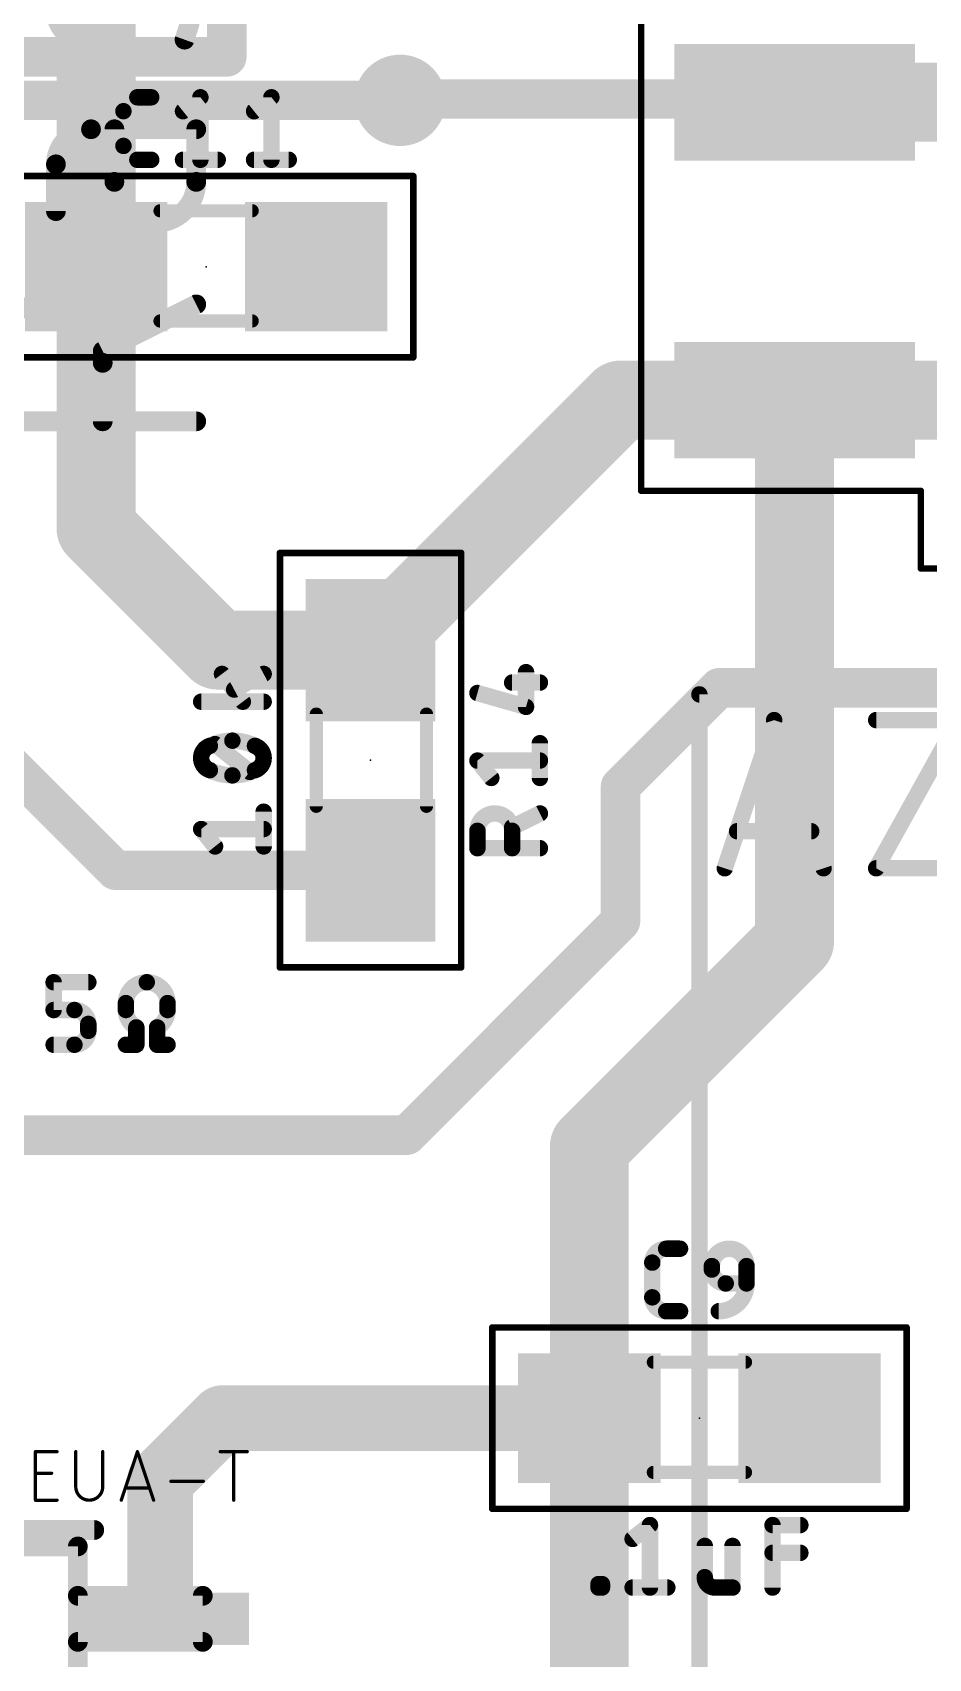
# Model space of a CAD drawing. Extents: x 11.3 to 101.7, y 6.2 to 96.
# Drawn here: x 34.22 to 41.14, y 28.62 to 41.18 of the extents above; entities that cross this region are included whole.
import ezdxf

# ---------------------------------------------------------------- set-up
doc = ezdxf.new("R2010")
doc.units = 0
for name, color, linetype in [('1', 12, 'CONTINUOUS'), ('16', 132, 'CONTINUOUS'), ('18', 110, 'CONTINUOUS'), ('21', 253, 'CONTINUOUS'), ('23', 53, 'CONTINUOUS'), ('25', 253, 'CONTINUOUS'), ('27', 253, 'CONTINUOUS'), ('39', 12, 'CONTINUOUS'), ('49', 253, 'CONTINUOUS'), ('51', 253, 'CONTINUOUS')]:
    doc.layers.add(name, color=color, linetype=linetype)

# ---------------------------------------------------------------- blocks, each defined once
blk = doc.blocks.new('RECT')
blk.add_solid([(-0.5, -0.5), (0.5, -0.5), (-0.5, 0.5), (0.5, 0.5)])
blk = doc.blocks.new('ROUNDV')
at = {"const_width": 0.5}
blk.add_lwpolyline([(0, -0.25, 1), (0, 0.25, 1), (0, -0.25)], format="xyb", dxfattribs=at)

msp = doc.modelspace()

# ---------------------------------------------------------------- linework, layer by layer
at = {"layer": '1'}
for points, const_width in [([(34.71, 39.37), (34.71, 42.7346)], 0.6096), ([(40.105, 40.64), (46.255, 40.64)], 0.6096), ([(37.0586, 40.6546), (37.0694, 40.6654)], 0.3048), ([(37.0694, 40.6654), (40.0796, 40.6654)], 0.3048), ([(40.0796, 40.6654), (40.105, 40.64)], 0.3048), ([(34.71, 39.37), (34.71, 37.3498)], 0.6096), ([(36.83, 36.41), (38.76, 38.34)], 0.6096), ([(38.76, 38.34), (40.105, 38.34)], 0.6096), ([(40.105, 38.34), (40.105, 34.1614)], 0.6096), ([(40.105, 38.34), (42.7342, 38.34)], 0.6096), ([(34.71, 37.3498), (35.6498, 36.41)], 0.6096), ([(35.6498, 36.41), (36.83, 36.41)], 0.6096), ([(34.0106, 35.56), (34.8606, 34.71)], 0.3048), ([(34.8606, 34.71), (36.83, 34.71)], 0.3048), ([(40.105, 34.1614), (38.52, 32.5764)], 0.6096), ([(38.52, 32.5764), (38.52, 30.48)], 0.6096), ([(38.52, 27.217), (38.52, 30.48)], 0.6096), ([(35.2044, 29.9974), (35.687, 30.48)], 0.508), ([(35.687, 30.48), (38.52, 30.48)], 0.508), ([(35.2044, 28.9306), (35.2044, 29.9974)], 0.508)]:
    msp.add_lwpolyline(points, dxfattribs=dict(at, const_width=const_width))
for points, const_width in [([(40.105, 40.7924, 1), (40.105, 40.4876)], 0.3048), ([(37.0694, 40.7416, 1), (37.0694, 40.5892)], 0.1524), ([(37.1233, 40.6115, 1), (37.0155, 40.7193)], 0.1524), ([(40.1335, 40.7193, 1), (40.0257, 40.6115)], 0.1524), ([(40.0796, 40.5892, 1), (40.0796, 40.7416)], 0.1524), ([(37.0047, 40.7085, 1), (37.1125, 40.6007)], 0.1524), ([(40.0511, 40.5861, 1), (40.1589, 40.6939)], 0.1524), ([(34.8624, 39.37, 1), (34.5576, 39.37)], 0.3048), ([(34.5576, 39.37, 1), (34.8624, 39.37)], 0.3048), ([(38.76, 38.4924, 1), (38.76, 38.1876)], 0.3048), ([(38.8678, 38.2322, 1), (38.6522, 38.4478)], 0.3048), ([(40.2574, 38.34, 1), (39.9526, 38.34)], 0.3048), ([(40.105, 38.4924, 1), (40.105, 38.1876)], 0.3048), ([(40.105, 38.1876, 1), (40.105, 38.4924)], 0.3048), ([(34.8178, 37.4576, 1), (34.6022, 37.242)], 0.3048), ([(34.5576, 37.3498, 1), (34.8624, 37.3498)], 0.3048), ([(35.6498, 36.5624, 1), (35.6498, 36.2576)], 0.3048), ([(35.542, 36.3022, 1), (35.7576, 36.5178)], 0.3048), ([(36.7222, 36.5178, 1), (36.9378, 36.3022)], 0.3048), ([(36.83, 36.2576, 1), (36.83, 36.5624)], 0.3048), ([(34.8606, 34.7862, 1), (34.8606, 34.6338)], 0.1524), ([(34.8067, 34.6561, 1), (34.9145, 34.7639)], 0.1524), ([(36.83, 34.6338, 1), (36.83, 34.7862)], 0.1524), ([(40.2128, 34.0536, 1), (39.9972, 34.2692)], 0.3048), ([(39.9526, 34.1614, 1), (40.2574, 34.1614)], 0.3048), ([(38.4122, 32.6842, 1), (38.6278, 32.4686)], 0.3048), ([(38.6724, 32.5764, 1), (38.3676, 32.5764)], 0.3048), ([(38.6724, 30.48, 1), (38.3676, 30.48)], 0.3048), ([(35.687, 30.607, 1), (35.687, 30.353)], 0.254), ([(35.7768, 30.3902, 1), (35.5972, 30.5698)], 0.254), ([(38.3676, 30.48, 1), (38.6724, 30.48)], 0.3048), ([(38.52, 30.353, 1), (38.52, 30.607)], 0.254), ([(35.3314, 29.9974, 1), (35.0774, 29.9974)], 0.254), ([(35.1146, 30.0872, 1), (35.2942, 29.9076)], 0.254), ([(35.0774, 28.9306, 1), (35.3314, 28.9306)], 0.254)]:
    msp.add_lwpolyline(points, format="xyb", dxfattribs=dict(at, const_width=const_width))
at = {"layer": '16', "const_width": 0.3048}
for points in [[(37.0586, 40.6546), (32.298, 40.6546)], [(38.7604, 35.3568), (39.5224, 36.1188)], [(39.5224, 36.1188), (52.0954, 36.1188)], [(38.7604, 34.3154), (38.7604, 35.3568)], [(37.1094, 32.6644), (38.7604, 34.3154)], [(27.686, 32.6644), (37.1094, 32.6644)]]:
    msp.add_lwpolyline(points, dxfattribs=at)
at = {"layer": '16', "const_width": 0.1524}
for points in [[(37.0586, 40.5784, 1), (37.0586, 40.7308)], [(39.5224, 36.195, 1), (39.5224, 36.0426)], [(39.5763, 36.0649, 1), (39.4685, 36.1727)], [(38.8366, 35.3568, 1), (38.6842, 35.3568)], [(38.7065, 35.4107, 1), (38.8143, 35.3029)], [(38.8143, 34.2615, 1), (38.7065, 34.3693)], [(38.6842, 34.3154, 1), (38.8366, 34.3154)], [(37.0555, 32.7183, 1), (37.1633, 32.6105)], [(37.1094, 32.5882, 1), (37.1094, 32.7406)]]:
    msp.add_lwpolyline(points, format="xyb", dxfattribs=at)
at = {"layer": '21'}
for points, const_width in [([(35.72, 40.99), (35.72, 42.37)], 0.3048), ([(30.32, 40.99), (35.72, 40.99)], 0.3048), ([(39.37, 14.732), (39.37, 36.068)], 0.127), ([(39.37, 36.068), (64.516, 36.068)], 0.127), ([(34.6964, 29.6164), (31.3436, 29.6164)], 0.1524)]:
    msp.add_lwpolyline(points, dxfattribs=dict(at, const_width=const_width))
for points, const_width in [([(35.6438, 40.99, 1), (35.7962, 40.99)], 0.1524), ([(35.72, 40.9138, 1), (35.72, 41.0662)], 0.1524), ([(39.37, 36.0998, 1), (39.37, 36.0363)], 0.0635), ([(39.4018, 36.068, 1), (39.3383, 36.068)], 0.0635), ([(34.6964, 29.5783, 1), (34.6964, 29.6545)], 0.0762)]:
    msp.add_lwpolyline(points, format="xyb", dxfattribs=dict(at, const_width=const_width))
at = {"layer": '23'}
for p in [(35.56, 39.37), (36.83, 35.56), (39.37, 30.48)]:
    msp.add_point(p, dxfattribs=at)
at = {"layer": '25'}
for points, const_width in [([(35.0288, 40.6781, 0.4142), (34.9216, 40.5709)], 0.127), ([(35.0288, 40.7099, 1), (35.0288, 40.6463)], 0.0635), ([(35.0288, 40.6464, 1), (35.0288, 40.7098)], 0.0635), ([(35.1361, 40.6463, 1), (35.1361, 40.7099)], 0.0635), ([(35.5475, 40.6781, 1), (35.484, 40.6781)], 0.0635), ([(35.5356, 40.6533, 1), (35.4959, 40.7029)], 0.0635), ([(36.0961, 40.6781, 1), (36.0326, 40.6781)], 0.0635), ([(36.0842, 40.6533, 1), (36.0445, 40.7029)], 0.0635), ([(34.9533, 40.5709, 1), (34.8898, 40.5709)], 0.0635), ([(34.8898, 40.5709, 1), (34.9533, 40.5709)], 0.0635), ([(35.3618, 40.5956, 1), (35.4015, 40.5461)], 0.0635), ([(35.9105, 40.5956, 1), (35.9501, 40.5461)], 0.0635), ([(34.9533, 40.3027, 1), (34.8898, 40.3027)], 0.0635), ([(34.8898, 40.3027, 1), (34.9533, 40.3027)], 0.0635), ([(34.9216, 40.3027, 0.4142), (35.0288, 40.1955)], 0.127), ([(35.0288, 40.2273, 1), (35.0288, 40.1638)], 0.0635), ([(35.0288, 40.1638, 1), (35.0288, 40.2273)], 0.0635), ([(35.1361, 40.1638, 1), (35.1361, 40.2273)], 0.0635), ([(35.3817, 40.2273, 1), (35.3817, 40.1638)], 0.0635), ([(35.484, 40.1955, 1), (35.5475, 40.1955)], 0.0635), ([(35.6498, 40.1638, 1), (35.6498, 40.2273)], 0.0635), ([(35.9303, 40.2273, 1), (35.9303, 40.1638)], 0.0635), ([(36.0326, 40.1955, 1), (36.0961, 40.1955)], 0.0635), ([(36.1984, 40.1638, 1), (36.1984, 40.2273)], 0.0635), ([(38.0626, 36.2395, 1), (37.9991, 36.2395)], 0.0635), ([(37.9236, 36.1908, 1), (37.9236, 36.1273)], 0.0635), ([(38.1381, 36.1273, 1), (38.1381, 36.1908)], 0.0635), ([(37.6642, 36.1092, 1), (37.6468, 36.0481)], 0.0635), ([(38.0221, 35.9409, 1), (38.0396, 36.0019)], 0.0635), ([(37.9991, 35.9714, 1), (38.0626, 35.9714)], 0.0635), ([(38.1699, 35.6909, 1), (38.1063, 35.6909)], 0.0635), ([(37.6555, 35.5886, 1), (37.6555, 35.5251)], 0.0635), ([(37.6803, 35.5766, 1), (37.6307, 35.537)], 0.0635), ([(38.1381, 35.5251, 1), (38.1381, 35.5886)], 0.0635), ([(37.738, 35.4029, 1), (37.7875, 35.4426)], 0.0635), ([(38.1063, 35.4228, 1), (38.1699, 35.4228)], 0.0635), ([(37.9236, 35.0145, 1), (37.6555, 35.0145)], 0.127), ([(38.1523, 35.1202, 1), (38.1239, 35.177)], 0.0635), ([(37.6873, 35.0145, 1), (37.6238, 35.0145)], 0.0635), ([(37.6238, 35.0145, 1), (37.6873, 35.0145)], 0.0635), ([(37.9094, 35.0698, 1), (37.9378, 35.013)], 0.0635), ([(37.9554, 35.0145, 1), (37.8919, 35.0145)], 0.0635), ([(37.8919, 35.0145, 1), (37.9554, 35.0145)], 0.0635), ([(37.6555, 34.9122, 1), (37.6555, 34.8487)], 0.0635), ([(37.6238, 34.8805, 1), (37.6873, 34.8805)], 0.0635), ([(37.8919, 34.8805, 1), (37.9554, 34.8805)], 0.0635), ([(38.1381, 34.8487, 1), (38.1381, 34.9122)], 0.0635), ([(39.1132, 31.7881, 0.4142), (39.0059, 31.6809)], 0.127), ([(39.1132, 31.8198, 1), (39.1132, 31.7564)], 0.0635), ([(39.1132, 31.7564, 1), (39.1132, 31.8198)], 0.0635), ([(39.2204, 31.7564, 1), (39.2204, 31.8198)], 0.0635), ([(39.7341, 31.654, 1), (39.466, 31.654)], 0.127), ([(39.0377, 31.6809, 1), (38.9742, 31.6809)], 0.0635), ([(38.9742, 31.6809, 1), (39.0377, 31.6809)], 0.0635), ([(39.4977, 31.654, 1), (39.4342, 31.654)], 0.0635), ([(39.4977, 31.6272, 1), (39.4342, 31.6272)], 0.0635), ([(39.4342, 31.654, 1), (39.4977, 31.654)], 0.0635), ([(39.4342, 31.6272, 1), (39.4977, 31.6272)], 0.0635), ([(39.466, 31.6272, 0.4142), (39.5732, 31.52)], 0.127), ([(39.7658, 31.654, 1), (39.7023, 31.654)], 0.0635), ([(39.7023, 31.654, 1), (39.7658, 31.654)], 0.0635), ([(39.5196, 31.3055, 0.4142), (39.7341, 31.52)], 0.127), ([(39.5732, 31.5517, 1), (39.5732, 31.4882)], 0.0635), ([(39.5732, 31.4882, 1), (39.5732, 31.5517)], 0.0635), ([(39.7658, 31.52, 1), (39.7023, 31.52)], 0.0635), ([(39.7023, 31.52, 1), (39.7658, 31.52)], 0.0635), ([(39.7341, 31.4882, 1), (39.7341, 31.5517)], 0.0635), ([(39.0059, 31.4127, 0.4142), (39.1132, 31.3055)], 0.127), ([(39.0377, 31.4127, 1), (38.9742, 31.4127)], 0.0635), ([(38.9742, 31.4127, 1), (39.0377, 31.4127)], 0.0635), ([(39.1132, 31.3373, 1), (39.1132, 31.2738)], 0.0635), ([(39.1132, 31.2738, 1), (39.1132, 31.3373)], 0.0635), ([(39.2204, 31.2738, 1), (39.2204, 31.3373)], 0.0635), ([(39.5196, 31.3373, 1), (39.5196, 31.2738)], 0.0635)]:
    msp.add_lwpolyline(points, format="xyb", dxfattribs=dict(at, const_width=const_width))
at = {"layer": '25', "const_width": 0.127}
for points in [[(35.0288, 40.6781), (35.1361, 40.6781)], [(35.3817, 40.5709), (35.5157, 40.6781)], [(35.5157, 40.6781), (35.5157, 40.1955)], [(35.9303, 40.5709), (36.0644, 40.6781)], [(36.0644, 40.6781), (36.0644, 40.1955)], [(34.9216, 40.3027), (34.9216, 40.5709)], [(35.1361, 40.1955), (35.0288, 40.1955)], [(35.3817, 40.1955), (35.6498, 40.1955)], [(35.9303, 40.1955), (36.1984, 40.1955)], [(38.0309, 35.9714), (38.0309, 36.2395)], [(37.9236, 36.1591), (38.1381, 36.1591)], [(37.6555, 36.0786), (38.0309, 35.9714)], [(38.1381, 35.4228), (38.1381, 35.6909)], [(37.7627, 35.4228), (37.6555, 35.5568)], [(37.6555, 35.5568), (38.1381, 35.5568)], [(38.1381, 35.1486), (37.9236, 35.0414)], [(37.6555, 34.8805), (37.6555, 35.0145)], [(37.9236, 35.0145), (37.9236, 34.8805)], [(38.1381, 34.8805), (37.6555, 34.8805)], [(39.1132, 31.7881), (39.2204, 31.7881)], [(39.0059, 31.4127), (39.0059, 31.6809)], [(39.466, 31.6272), (39.466, 31.654)], [(39.7341, 31.654), (39.7341, 31.52)], [(39.7341, 31.52), (39.5732, 31.52)], [(39.2204, 31.3055), (39.1132, 31.3055)]]:
    msp.add_lwpolyline(points, dxfattribs=at)
at = {"layer": '27'}
for points, const_width in [([(35.6828, 36.226), (35.8436, 36.0115)], 0.127), ([(36.0045, 36.226), (35.7766, 36.1053)], 0.127), ([(36.0045, 36.0115), (35.5219, 36.0115)], 0.127), ([(39.5658, 34.7255), (39.9472, 35.8695)], 0.127), ([(39.9472, 35.8695), (40.3285, 34.7255)], 0.127), ([(40.7352, 35.8695), (41.3708, 35.8695)], 0.127), ([(41.3708, 35.8695), (40.7352, 34.7255)], 0.127), ([(35.8973, 35.4694), (35.6291, 35.6839)], 0.127), ([(36.0045, 34.894), (36.0045, 35.1621)], 0.127), ([(35.6291, 34.894), (35.5219, 35.0281)], 0.127), ([(35.5219, 35.0281), (36.0045, 35.0281)], 0.127), ([(40.2332, 35.0115), (39.6612, 35.0115)], 0.127), ([(40.7352, 34.7255), (41.3708, 34.7255)], 0.127), ([(34.3823, 33.631), (34.3823, 33.8455)], 0.127), ([(34.3823, 33.8455), (34.6504, 33.8455)], 0.127), ([(34.5432, 33.631), (34.3823, 33.631)], 0.127), ([(34.9407, 33.6846), (34.9407, 33.631)], 0.127), ([(35.2624, 33.6846), (35.2624, 33.631)], 0.127), ([(34.6504, 33.4701), (34.6504, 33.5238)], 0.127), ([(35.0211, 33.497), (35.0211, 33.3629)], 0.127), ([(35.182, 33.497), (35.182, 33.3629)], 0.127), ([(34.3823, 33.3629), (34.5432, 33.3629)], 0.127), ([(35.0211, 33.3629), (34.9407, 33.3629)], 0.127), ([(35.182, 33.3629), (35.2624, 33.3629)], 0.127), ([(34.242, 29.8465), (34.242, 30.2211)], 0.0254), ([(34.242, 30.2211), (34.4085, 30.2211)], 0.0254), ([(34.5534, 30.2211), (34.5534, 29.9506)], 0.0254), ([(34.7615, 29.9506), (34.7615, 30.2211)], 0.0254), ([(34.9046, 29.8465), (35.0294, 30.2211)], 0.0254), ([(35.0294, 30.2211), (35.1543, 29.8465)], 0.0254), ([(35.6694, 30.2211), (35.8775, 30.2211)], 0.0254), ([(35.7734, 29.8465), (35.7734, 30.2211)], 0.0254), ([(34.242, 30.0546), (34.3669, 30.0546)], 0.0254), ([(35.2886, 29.9922), (35.5383, 29.9922)], 0.0254), ([(35.1231, 29.9402), (34.9358, 29.9402)], 0.0254), ([(34.4085, 29.8465), (34.242, 29.8465)], 0.0254), ([(38.854, 29.5473), (38.988, 29.6545)], 0.127), ([(38.988, 29.6545), (38.988, 29.1719)], 0.127), ([(39.9349, 29.1719), (39.9349, 29.6545)], 0.127), ([(39.9349, 29.6545), (40.1494, 29.6545)], 0.127), ([(39.4111, 29.4936), (39.4111, 29.2523)], 0.127), ([(39.6256, 29.1719), (39.6256, 29.4936)], 0.127), ([(39.9349, 29.44), (40.1494, 29.44)], 0.127), ([(38.5906, 29.1719), (38.5906, 29.1987)], 0.127), ([(38.5906, 29.1987), (38.6174, 29.1987)], 0.127), ([(38.6174, 29.1987), (38.6174, 29.1719)], 0.127), ([(38.6174, 29.1719), (38.5906, 29.1719)], 0.127), ([(38.854, 29.1719), (39.1221, 29.1719)], 0.127), ([(39.4916, 29.1719), (39.6256, 29.1719)], 0.127)]:
    msp.add_lwpolyline(points, dxfattribs=dict(at, const_width=const_width))
for points, const_width in [([(35.7082, 36.245, 1), (35.6574, 36.2069)], 0.0635), ([(36.0194, 36.1979, 1), (35.9896, 36.2541)], 0.0635), ([(35.7618, 36.1334, 1), (35.7915, 36.0773)], 0.0635), ([(35.5219, 36.0433, 1), (35.5219, 35.9798)], 0.0635), ([(35.8182, 35.9925, 1), (35.869, 36.0306)], 0.0635), ([(36.0045, 35.9798, 1), (36.0045, 36.0433)], 0.0635), ([(39.9773, 35.8795, 1), (39.9171, 35.8595)], 0.0635), ([(39.9773, 35.8595, 1), (39.9171, 35.8795)], 0.0635), ([(40.7352, 35.9013, 1), (40.7352, 35.8378)], 0.0635), ([(35.5889, 35.6705, 0.3205), (35.5219, 35.5767)], 0.127), ([(35.7632, 35.7107, 0.1139), (35.5889, 35.6705)], 0.127), ([(35.575, 35.6991, 1), (35.6028, 35.642)], 0.0635), ([(35.5992, 35.6405, 1), (35.5786, 35.7006)], 0.0635), ([(35.649, 35.7087, 1), (35.6093, 35.6591)], 0.0635), ([(35.7632, 35.7425, 1), (35.7632, 35.679)], 0.0635), ([(35.9375, 35.6705, 0.1139), (35.7632, 35.7107)], 0.127), ([(35.7632, 35.679, 1), (35.7632, 35.7425)], 0.0635), ([(35.9478, 35.7006, 1), (35.9272, 35.6405)], 0.0635), ([(36.0045, 35.5767, 0.3205), (35.9375, 35.6705)], 0.127), ([(35.9236, 35.642, 1), (35.9514, 35.6991)], 0.0635), ([(35.5219, 35.5767, 0.3205), (35.5889, 35.4828)], 0.127), ([(35.5536, 35.5767, 1), (35.4902, 35.5767)], 0.0635), ([(35.4902, 35.5767, 1), (35.5536, 35.5767)], 0.0635), ([(35.6028, 35.5114, 1), (35.575, 35.4543)], 0.0635), ([(35.5889, 35.4828, 0.1139), (35.7632, 35.4426)], 0.127), ([(35.5786, 35.4528, 1), (35.5992, 35.5129)], 0.0635), ([(35.7632, 35.4426, 0.1139), (35.9375, 35.4828)], 0.127), ([(35.9375, 35.4828, 0.3205), (36.0045, 35.5767)], 0.127), ([(35.9272, 35.5129, 1), (35.9478, 35.4528)], 0.0635), ([(35.9514, 35.4543, 1), (35.9236, 35.5114)], 0.0635), ([(36.0362, 35.5767, 1), (35.9728, 35.5767)], 0.0635), ([(35.9728, 35.5767, 1), (36.0362, 35.5767)], 0.0635), ([(35.7632, 35.4744, 1), (35.7632, 35.4109)], 0.0635), ([(35.7632, 35.4109, 1), (35.7632, 35.4744)], 0.0635), ([(35.8774, 35.4447, 1), (35.9171, 35.4942)], 0.0635), ([(36.0363, 35.1621, 1), (35.9727, 35.1621)], 0.0635), ([(35.5467, 35.0479, 1), (35.4971, 35.0082)], 0.0635), ([(35.5219, 35.0598, 1), (35.5219, 34.9963)], 0.0635), ([(36.0045, 34.9963, 1), (36.0045, 35.0598)], 0.0635), ([(39.6612, 35.0432, 1), (39.6612, 34.9797)], 0.0635), ([(40.2332, 34.9797, 1), (40.2332, 35.0432)], 0.0635), ([(35.6044, 34.8742, 1), (35.6539, 34.9138)], 0.0635), ([(35.9727, 34.894, 1), (36.0363, 34.894)], 0.0635), ([(40.7352, 34.7572, 1), (40.7352, 34.6937)], 0.0635), ([(39.5357, 34.7355, 1), (39.596, 34.7154)], 0.0635), ([(40.2984, 34.7154, 1), (40.3587, 34.7355)], 0.0635), ([(40.7075, 34.7409, 1), (40.763, 34.71)], 0.0635), ([(34.3823, 33.8773, 1), (34.3823, 33.8137)], 0.0635), ([(34.414, 33.8455, 1), (34.3505, 33.8455)], 0.0635), ([(34.6504, 33.8137, 1), (34.6504, 33.8773)], 0.0635), ([(35.1016, 33.8455, 0.4142), (34.9407, 33.6846)], 0.127), ([(35.1016, 33.8773, 1), (35.1016, 33.8137)], 0.0635), ([(35.2624, 33.6846, 0.4142), (35.1016, 33.8455)], 0.127), ([(35.1016, 33.8137, 1), (35.1016, 33.8773)], 0.0635), ([(34.3505, 33.631, 1), (34.414, 33.631)], 0.0635), ([(34.3823, 33.6628, 1), (34.3823, 33.5993)], 0.0635), ([(34.5432, 33.6628, 1), (34.5432, 33.5993)], 0.0635), ([(34.6504, 33.5238, 0.4142), (34.5432, 33.631)], 0.127), ([(34.5432, 33.5993, 1), (34.5432, 33.6628)], 0.0635), ([(34.9724, 33.6846, 1), (34.9089, 33.6846)], 0.0635), ([(34.9089, 33.6846, 1), (34.9724, 33.6846)], 0.0635), ([(34.9407, 33.631, 0.277), (35.0211, 33.497)], 0.127), ([(34.9724, 33.631, 1), (34.9089, 33.631)], 0.0635), ([(34.9089, 33.631, 1), (34.9724, 33.631)], 0.0635), ([(35.182, 33.497, 0.277), (35.2624, 33.631)], 0.127), ([(35.2942, 33.6846, 1), (35.2307, 33.6846)], 0.0635), ([(35.2307, 33.6846, 1), (35.2942, 33.6846)], 0.0635), ([(35.2942, 33.631, 1), (35.2307, 33.631)], 0.0635), ([(35.2307, 33.631, 1), (35.2942, 33.631)], 0.0635), ([(34.5432, 33.3629, 0.4142), (34.6504, 33.4701)], 0.127), ([(34.6822, 33.5238, 1), (34.6187, 33.5238)], 0.0635), ([(34.6187, 33.5238, 1), (34.6822, 33.5238)], 0.0635), ([(34.6822, 33.4701, 1), (34.6187, 33.4701)], 0.0635), ([(35.0529, 33.497, 1), (34.9894, 33.497)], 0.0635), ([(35.0062, 33.4689, 1), (35.0361, 33.525)], 0.0635), ([(35.2137, 33.497, 1), (35.1502, 33.497)], 0.0635), ([(35.1671, 33.525, 1), (35.1969, 33.4689)], 0.0635), ([(34.3823, 33.3947, 1), (34.3823, 33.3312)], 0.0635), ([(34.5432, 33.3947, 1), (34.5432, 33.3312)], 0.0635), ([(34.5432, 33.3312, 1), (34.5432, 33.3947)], 0.0635), ([(34.6187, 33.4701, 1), (34.6822, 33.4701)], 0.0635), ([(34.9407, 33.3947, 1), (34.9407, 33.3312)], 0.0635), ([(34.9894, 33.3629, 1), (35.0529, 33.3629)], 0.0635), ([(35.0211, 33.3312, 1), (35.0211, 33.3947)], 0.0635), ([(35.1502, 33.3629, 1), (35.2137, 33.3629)], 0.0635), ([(35.182, 33.3947, 1), (35.182, 33.3312)], 0.0635), ([(35.2624, 33.3312, 1), (35.2624, 33.3947)], 0.0635), ([(34.242, 30.2275, 1), (34.242, 30.2147)], 0.0127), ([(34.2484, 30.2211, 1), (34.2357, 30.2211)], 0.0127), ([(34.4085, 30.2147, 1), (34.4085, 30.2275)], 0.0127), ([(34.5597, 30.2211, 1), (34.547, 30.2211)], 0.0127), ([(34.7679, 30.2211, 1), (34.7552, 30.2211)], 0.0127), ([(35.0355, 30.2231, 1), (35.0234, 30.2191)], 0.0127), ([(35.0355, 30.2191, 1), (35.0234, 30.2231)], 0.0127), ([(35.6694, 30.2275, 1), (35.6694, 30.2147)], 0.0127), ([(35.7798, 30.2211, 1), (35.7671, 30.2211)], 0.0127), ([(35.8775, 30.2147, 1), (35.8775, 30.2275)], 0.0127), ([(34.242, 30.061, 1), (34.242, 30.0483)], 0.0127), ([(34.3669, 30.0483, 1), (34.3669, 30.061)], 0.0127), ([(35.2886, 29.9985, 1), (35.2886, 29.9858)], 0.0127), ([(35.5383, 29.9858, 1), (35.5383, 29.9985)], 0.0127), ([(34.5597, 29.9506, 1), (34.547, 29.9506)], 0.0127), ([(34.547, 29.9506, 1), (34.5597, 29.9506)], 0.0127), ([(34.5534, 29.9506, 1), (34.7615, 29.9506)], 0.0254), ([(34.7679, 29.9506, 1), (34.7552, 29.9506)], 0.0127), ([(34.7552, 29.9506, 1), (34.7679, 29.9506)], 0.0127), ([(34.9358, 29.9465, 1), (34.9358, 29.9338)], 0.0127), ([(35.1231, 29.9338, 1), (35.1231, 29.9465)], 0.0127), ([(34.242, 29.8529, 1), (34.242, 29.8402)], 0.0127), ([(34.2357, 29.8465, 1), (34.2484, 29.8465)], 0.0127), ([(34.4085, 29.8402, 1), (34.4085, 29.8529)], 0.0127), ([(34.8986, 29.8485, 1), (34.9106, 29.8445)], 0.0127), ([(35.1483, 29.8445, 1), (35.1603, 29.8485)], 0.0127), ([(35.7671, 29.8465, 1), (35.7798, 29.8465)], 0.0127), ([(39.0198, 29.6545, 1), (38.9563, 29.6545)], 0.0635), ([(39.0079, 29.6297, 1), (38.9682, 29.6793)], 0.0635), ([(39.9667, 29.6545, 1), (39.9032, 29.6545)], 0.0635), ([(39.9349, 29.6863, 1), (39.9349, 29.6228)], 0.0635), ([(40.1494, 29.6228, 1), (40.1494, 29.6863)], 0.0635), ([(38.8341, 29.572, 1), (38.8738, 29.5225)], 0.0635), ([(39.4429, 29.4936, 1), (39.3794, 29.4936)], 0.0635), ([(39.6574, 29.4936, 1), (39.5939, 29.4936)], 0.0635), ([(39.9349, 29.4718, 1), (39.9349, 29.4083)], 0.0635), ([(40.1494, 29.4083, 1), (40.1494, 29.4718)], 0.0635), ([(38.6223, 29.1987, 1), (38.5588, 29.1987)], 0.0635), ([(38.5906, 29.2305, 1), (38.5906, 29.167)], 0.0635), ([(38.6492, 29.1987, 1), (38.5857, 29.1987)], 0.0635), ([(38.6174, 29.167, 1), (38.6174, 29.2305)], 0.0635), ([(39.4111, 29.2523, 0.4142), (39.4916, 29.1719)], 0.127), ([(39.4429, 29.2523, 1), (39.3794, 29.2523)], 0.0635), ([(39.3794, 29.2523, 1), (39.4429, 29.2523)], 0.0635), ([(38.5588, 29.1719, 1), (38.6223, 29.1719)], 0.0635), ([(38.5906, 29.2036, 1), (38.5906, 29.1402)], 0.0635), ([(38.5857, 29.1719, 1), (38.6492, 29.1719)], 0.0635), ([(38.6174, 29.1402, 1), (38.6174, 29.2036)], 0.0635), ([(38.854, 29.2036, 1), (38.854, 29.1402)], 0.0635), ([(38.9563, 29.1719, 1), (39.0198, 29.1719)], 0.0635), ([(39.1221, 29.1402, 1), (39.1221, 29.2036)], 0.0635), ([(39.4916, 29.2036, 1), (39.4916, 29.1402)], 0.0635), ([(39.4916, 29.1402, 1), (39.4916, 29.2036)], 0.0635), ([(39.5939, 29.1719, 1), (39.6574, 29.1719)], 0.0635), ([(39.6256, 29.1402, 1), (39.6256, 29.2036)], 0.0635), ([(39.9032, 29.1719, 1), (39.9667, 29.1719)], 0.0635)]:
    msp.add_lwpolyline(points, format="xyb", dxfattribs=dict(at, const_width=const_width))
at = {"layer": '39'}
for points, const_width in [([(38.92, 43.64), (38.92, 37.64)], 0.05), ([(33.96, 40.07), (37.16, 40.07)], 0.0508), ([(37.16, 40.07), (37.16, 38.67)], 0.0508), ([(37.16, 38.67), (33.96, 38.67)], 0.0508), ([(38.92, 37.64), (41.08, 37.64)], 0.05), ([(41.08, 37.64), (41.08, 37.04)], 0.05), ([(36.13, 33.96), (36.13, 37.16)], 0.0508), ([(36.13, 37.16), (37.53, 37.16)], 0.0508), ([(37.53, 37.16), (37.53, 33.96)], 0.0508), ([(41.08, 37.04), (45.28, 37.04)], 0.05), ([(37.53, 33.96), (36.13, 33.96)], 0.0508), ([(37.77, 31.18), (40.97, 31.18)], 0.0508), ([(37.77, 29.78), (37.77, 31.18)], 0.0508), ([(40.97, 31.18), (40.97, 29.78)], 0.0508), ([(40.97, 29.78), (37.77, 29.78)], 0.0508)]:
    msp.add_lwpolyline(points, dxfattribs=dict(at, const_width=const_width))
for points, const_width in [([(37.1727, 40.07, 1), (37.1473, 40.07)], 0.0254), ([(37.16, 40.0573, 1), (37.16, 40.0827)], 0.0254), ([(37.1473, 38.67, 1), (37.1727, 38.67)], 0.0254), ([(37.16, 38.6573, 1), (37.16, 38.6827)], 0.0254), ([(38.92, 37.6525, 1), (38.92, 37.6275)], 0.025), ([(41.0925, 37.64, 1), (41.0675, 37.64)], 0.025), ([(41.08, 37.6275, 1), (41.08, 37.6525)], 0.025), ([(38.9075, 37.64, 1), (38.9325, 37.64)], 0.025), ([(36.1427, 37.16, 1), (36.1173, 37.16)], 0.0254), ([(36.13, 37.1727, 1), (36.13, 37.1473)], 0.0254), ([(37.5427, 37.16, 1), (37.5173, 37.16)], 0.0254), ([(37.53, 37.1473, 1), (37.53, 37.1727)], 0.0254), ([(41.08, 37.0525, 1), (41.08, 37.0275)], 0.025), ([(41.0675, 37.04, 1), (41.0925, 37.04)], 0.025), ([(36.13, 33.9727, 1), (36.13, 33.9473)], 0.0254), ([(36.1173, 33.96, 1), (36.1427, 33.96)], 0.0254), ([(37.5173, 33.96, 1), (37.5427, 33.96)], 0.0254), ([(37.53, 33.9473, 1), (37.53, 33.9727)], 0.0254), ([(37.77, 31.1927, 1), (37.77, 31.1673)], 0.0254), ([(37.7827, 31.18, 1), (37.7573, 31.18)], 0.0254), ([(40.9827, 31.18, 1), (40.9573, 31.18)], 0.0254), ([(40.97, 31.1673, 1), (40.97, 31.1927)], 0.0254), ([(37.77, 29.7927, 1), (37.77, 29.7673)], 0.0254), ([(37.7573, 29.78, 1), (37.7827, 29.78)], 0.0254), ([(40.9573, 29.78, 1), (40.9827, 29.78)], 0.0254), ([(40.97, 29.7673, 1), (40.97, 29.7927)], 0.0254)]:
    msp.add_lwpolyline(points, format="xyb", dxfattribs=dict(at, const_width=const_width))
at = {"layer": '49'}
for points, const_width in [([(35.3935, 41.1231, 0.083), (35.4838, 41.6198)], 0.1524), ([(34.4001, 41.3489, 0.8318), (34.8516, 41.2585)], 0.1524), ([(35.3576, 41.136, 1), (35.4293, 41.1102)], 0.0762), ([(34.671, 40.4314, 0.4142), (34.4001, 40.1605)], 0.1524), ([(34.671, 40.4695, 1), (34.671, 40.3933)], 0.0762), ([(34.671, 40.3933, 1), (34.671, 40.4695)], 0.0762), ([(34.8897, 40.4314, 1), (34.8135, 40.4314)], 0.0762), ([(35.5219, 40.4314, 1), (35.4457, 40.4314)], 0.0762), ([(35.4838, 40.3933, 1), (35.4838, 40.4695)], 0.0762), ([(34.4382, 40.1605, 1), (34.362, 40.1605)], 0.0762), ([(34.362, 40.1605, 1), (34.4382, 40.1605)], 0.0762), ([(34.8516, 40.025, 1), (35.4838, 40.025)], 0.1524), ([(34.8897, 40.025, 1), (34.8135, 40.025)], 0.0762), ([(34.8135, 40.025, 1), (34.8897, 40.025)], 0.0762), ([(35.5219, 40.025, 1), (35.4457, 40.025)], 0.0762), ([(35.4457, 40.025, 1), (35.5219, 40.025)], 0.0762), ([(34.362, 39.7993, 1), (34.4382, 39.7993)], 0.0762), ([(34.7613, 38.6278, 1), (33.8582, 38.6278)], 0.1524), ([(35.5008, 39.0452, 1), (35.4668, 39.1134)], 0.0762), ([(34.7994, 38.6278, 1), (34.7232, 38.6278)], 0.0762), ([(34.7232, 38.6278, 1), (34.7994, 38.6278)], 0.0762), ([(34.7443, 38.7521, 1), (34.7784, 38.684)], 0.0762), ([(34.7232, 38.1762, 1), (34.7994, 38.1762)], 0.0762), ([(35.4838, 38.1381, 1), (35.4838, 38.2143)], 0.0762)]:
    msp.add_lwpolyline(points, format="xyb", dxfattribs=dict(at, const_width=const_width))
at = {"layer": '49', "const_width": 0.1524}
for points in [[(35.4838, 40.4314), (34.671, 40.4314)], [(34.8516, 40.4314), (34.8516, 40.025)], [(35.4838, 40.025), (35.4838, 40.4314)], [(34.4001, 40.1605), (34.4001, 39.7993)], [(35.4838, 39.0793), (34.7613, 38.7181)], [(34.7613, 38.6278), (34.7613, 38.1762)], [(35.4838, 38.1762), (33.8582, 38.1762)]]:
    msp.add_lwpolyline(points, dxfattribs=at)
at = {"layer": '51'}
for points, const_width in [([(35.204, 39.802), (35.916, 39.802)], 0.1016), ([(35.204, 38.951), (35.916, 38.951)], 0.1016), ([(36.411, 35.916), (36.411, 35.204)], 0.1016), ([(37.262, 35.916), (37.262, 35.204)], 0.1016), ([(39.014, 30.912), (39.726, 30.912)], 0.1016), ([(39.014, 30.061), (39.726, 30.061)], 0.1016), ([(34.5694, 29.4894), (31.4706, 29.4894)], 0.1524), ([(34.5694, 26.3906), (34.5694, 29.4894)], 0.1524), ([(34.5694, 29.1084), (34.5694, 28.7528)], 0.1524), ([(35.5346, 29.1084), (34.5694, 29.1084)], 0.1524), ([(35.5346, 28.7528), (35.5346, 29.1084)], 0.1524), ([(34.5694, 28.7528), (35.5346, 28.7528)], 0.1524)]:
    msp.add_lwpolyline(points, dxfattribs=dict(at, const_width=const_width))
for points, const_width in [([(35.204, 39.8274, 1), (35.204, 39.7766)], 0.0508), ([(35.916, 39.7766, 1), (35.916, 39.8274)], 0.0508), ([(35.204, 38.9764, 1), (35.204, 38.9256)], 0.0508), ([(35.916, 38.9256, 1), (35.916, 38.9764)], 0.0508), ([(36.4364, 35.916, 1), (36.3856, 35.916)], 0.0508), ([(37.2874, 35.916, 1), (37.2366, 35.916)], 0.0508), ([(36.3856, 35.204, 1), (36.4364, 35.204)], 0.0508), ([(37.2366, 35.204, 1), (37.2874, 35.204)], 0.0508), ([(39.014, 30.9374, 1), (39.014, 30.8866)], 0.0508), ([(39.726, 30.8866, 1), (39.726, 30.9374)], 0.0508), ([(39.014, 30.0864, 1), (39.014, 30.0356)], 0.0508), ([(39.726, 30.0356, 1), (39.726, 30.0864)], 0.0508), ([(34.6075, 29.4894, 1), (34.5313, 29.4894)], 0.0762), ([(34.5694, 29.4513, 1), (34.5694, 29.5275)], 0.0762), ([(34.6075, 29.1084, 1), (34.5313, 29.1084)], 0.0762), ([(34.5694, 29.1465, 1), (34.5694, 29.0703)], 0.0762), ([(35.5727, 29.1084, 1), (35.4965, 29.1084)], 0.0762), ([(35.5346, 29.0703, 1), (35.5346, 29.1465)], 0.0762), ([(34.5694, 28.7909, 1), (34.5694, 28.7147)], 0.0762), ([(34.5313, 28.7528, 1), (34.6075, 28.7528)], 0.0762), ([(35.4965, 28.7528, 1), (35.5727, 28.7528)], 0.0762), ([(35.5346, 28.7147, 1), (35.5346, 28.7909)], 0.0762)]:
    msp.add_lwpolyline(points, format="xyb", dxfattribs=dict(at, const_width=const_width))

# ---------------------------------------------------------------- block references
at = {"layer": '1', "rotation": 180}
for p, xscale, yscale in [((40.105, 40.64), 1.86, 0.9), ((40.105, 38.34), 1.86, 0.9), ((35.2044, 28.9306), 1.3716, 0.4064)]:
    msp.add_blockref('RECT', p, dxfattribs=dict(at, xscale=xscale, yscale=yscale))
at = {"layer": '1', "xscale": 1.1}
for p in [(34.71, 39.37), (36.41, 39.37), (38.52, 30.48), (40.22, 30.48)]:
    msp.add_blockref('RECT', p, dxfattribs=at)
at = {"layer": '1', "xscale": 1.1, "rotation": 270}
for p in [(36.83, 36.41), (36.83, 34.71)]:
    msp.add_blockref('RECT', p, dxfattribs=at)
at = {"layer": '18', "xscale": 0.7056, "yscale": 0.7056}
msp.add_blockref('ROUNDV', (37.0586, 40.6546), dxfattribs=at)
msp.add_blockref('ROUNDV', (37.0586, 40.6546), dxfattribs=at)
at = {"layer": '51', "xscale": 0.5001, "yscale": 0.95}
for p in [(34.9719, 39.3751), (36.1403, 39.3751), (38.7818, 30.4851), (39.9503, 30.4851)]:
    msp.add_blockref('RECT', p, dxfattribs=at)
at = {"layer": '51', "xscale": 0.5001, "yscale": 0.95, "rotation": 270}
for p in [(36.8351, 36.1482), (36.8351, 34.9798)]:
    msp.add_blockref('RECT', p, dxfattribs=at)

doc.saveas('drawing.dxf')
